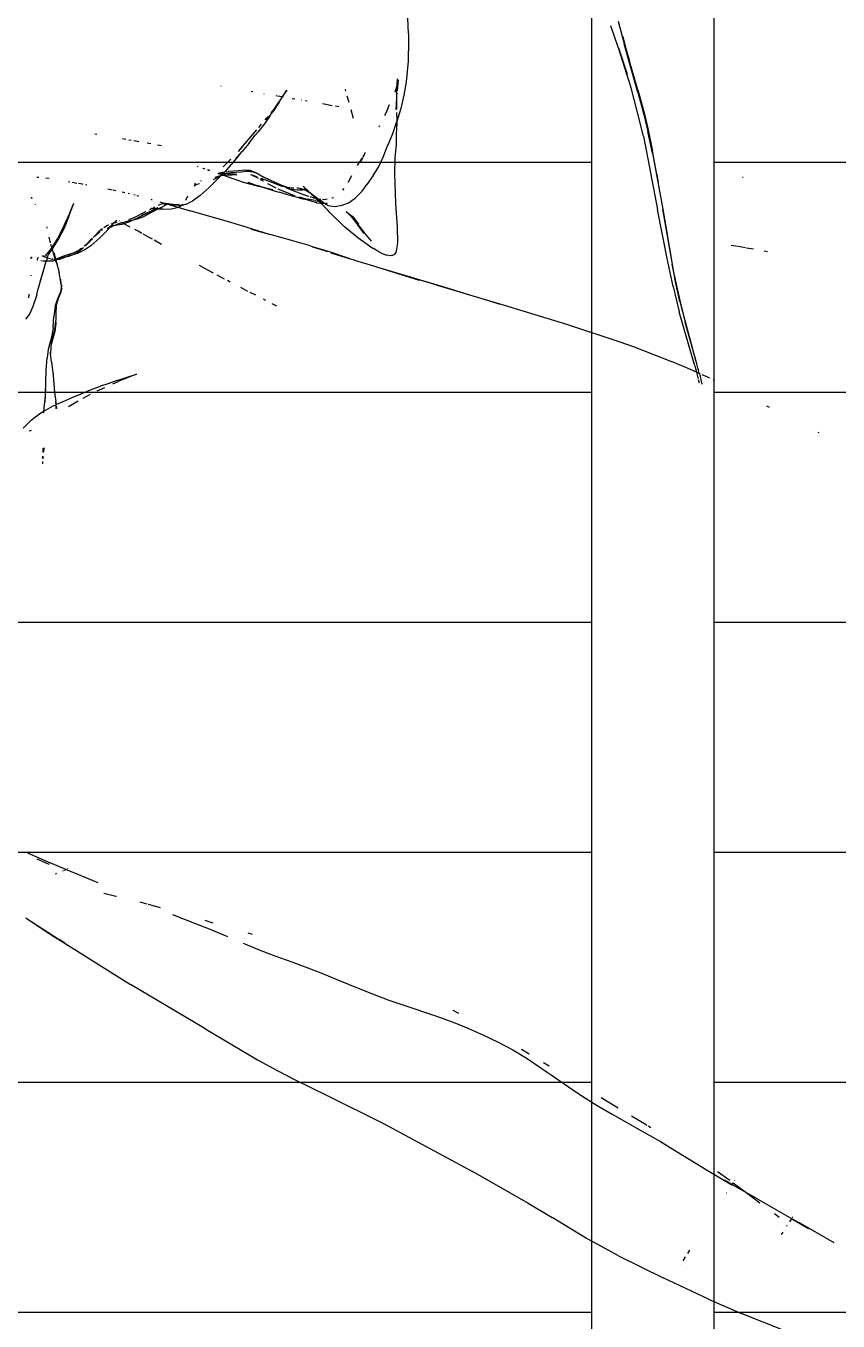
# Model space of a CAD drawing. Header units: millimetres. Extents: x -12551121 to 353735, y 112272 to 285506.
# Drawn here: x 100137 to 100468, y 177746 to 178274 of the extents above; entities that cross this region are included whole.
import ezdxf

# ---------------------------------------------------------------- set-up
doc = ezdxf.new("R2010")
doc.units = ezdxf.units.MM
doc.header["$MEASUREMENT"] = 0
doc.layers.add('+AT9-HATCH', color=8, linetype='Continuous')
doc.layers.add('+AT9_Hardscape', color=1, linetype='Continuous')

# ---------------------------------------------------------------- blocks, each defined once
blk = doc.blocks.new('cabana')
at = {"layer": '+AT9_Hardscape', "color": 1}
for p, q in [((-105.08, 602.61), (-116.36, 591.22)), ((-105.08, 602.61), (-114.72, 593.02)), ((-105.08, 602.61), (-105, 602.7)), ((-114.72, 593.02), (-118.31, 589.22)), ((-82.3, 593.28), (-85.43, 588.97)), ((-79.1, 596.49), (-84.99, 588.31)), ((-118.36, 589.17), (-124.34, 583.04)), ((-118.36, 589.17), (-118.31, 589.22)), ((-118.31, 589.22), (-116.36, 591.22)), ((-89.78, 587.09), (-89.7, 586.64)), ((-88.96, 582.58), (-84.99, 588.31)), ((-124.34, 583.04), (-126.8, 580.45)), ((-97.02, 570.93), (-88.96, 582.58)), ((-89.21, 583.97), (-89.15, 583.61)), ((-89.08, 583.27), (-88.96, 582.58)), ((-88.84, 581.92), (-88.81, 581.74)), ((-126.8, 580.45), (-140.3, 566.47)), ((-164.44, 540.22), (-140.3, 566.47)), ((-103.76, 564.93), (-103.9, 564.75)), ((-101.65, 569.42), (-103.76, 564.93)), ((-101.58, 569.53), (-101.65, 569.42)), ((89.04, 559.65), (88.98, 560.44)), ((89.04, 559.65), (89.01, 560.43)), ((89.05, 559.62), (89.04, 559.65)), ((93.23, 558.79), (90.66, 562.67)), ((-108.09, 555.8), (-109.44, 553.17)), ((74.73, 557.79), (75.67, 557.57)), ((76.7, 557.32), (77.82, 557.06)), ((76.71, 557.3), (77.8, 557.03)), ((77.86, 557.29), (77.13, 557.56)), ((79.3, 556.75), (79.33, 556.7)), ((79.33, 556.7), (79.62, 556.63)), ((80.86, 556.11), (79.46, 556.53)), ((79.62, 556.63), (80.99, 556.44)), ((81.11, 556.09), (79.62, 556.63)), ((79.62, 556.63), (80.86, 556.11)), ((81.13, 556.02), (80.86, 556.11)), ((80.86, 556.11), (81.12, 556.05)), ((93.23, 558.79), (95.07, 554.85)), ((95.07, 554.85), (95.66, 552.98)), ((-109.66, 552.75), (-111.97, 548.22)), ((95.02, 553.17), (95.38, 553.07)), ((95.38, 553.07), (95.66, 552.98)), ((95.66, 552.98), (97, 548.81)), ((95.66, 552.98), (101.84, 550.98)), ((99.11, 551.7), (101.84, 550.98)), ((101.84, 550.98), (102.02, 550.92)), ((102.02, 550.92), (102.32, 550.86)), ((102.32, 550.86), (111.74, 548.72)), ((102.32, 550.86), (104.23, 550.36)), ((134.62, 551.79), (134, 552.59)), ((135.84, 550.46), (134.62, 551.79)), ((138.34, 548.68), (135.84, 550.46)), ((142.12, 549.44), (143.65, 548.98)), ((-115.87, 543.83), (-121.16, 535.83)), ((95.62, 547.84), (96.85, 547.66)), ((96.83, 547.57), (95.64, 547.72)), ((97, 548.81), (97.26, 547.6)), ((97.26, 547.6), (98.27, 547.45)), ((97.26, 547.6), (97.27, 547.52)), ((98.27, 547.45), (97.27, 547.52)), ((97.27, 547.52), (98.15, 543.46)), ((98.27, 547.45), (98.53, 547.41)), ((102.22, 547.18), (98.53, 547.41)), ((109.08, 546.29), (102.22, 547.18)), ((109.11, 546.28), (109.08, 546.29)), ((110, 546.17), (109.11, 546.28)), ((114.78, 545.86), (109.11, 546.28)), ((111.74, 548.72), (116.66, 547.28)), ((114.78, 545.86), (118.05, 545.5)), ((119.92, 546.17), (116.66, 547.28)), ((121.18, 544.69), (118.05, 545.5)), ((118.05, 545.5), (118.73, 545.44)), ((122.2, 544.43), (118.73, 545.44)), ((125.11, 543.49), (119.92, 546.17)), ((122.89, 543.84), (121.18, 544.69)), ((127.21, 541.89), (122.2, 544.43)), ((142.66, 546.1), (138.34, 548.68)), ((142.66, 546.1), (144.99, 544.98)), ((144.99, 544.98), (146.13, 544.36)), ((146.13, 544.36), (149.68, 542.43)), ((146.13, 544.36), (148.61, 543.12)), ((150.79, 546.73), (150.97, 546.67)), ((157.53, 545.1), (157.76, 545.55)), ((158.27, 545.33), (158.06, 544.81)), ((-164.44, 540.22), (-181.14, 521.85)), ((95.47, 542.8), (96.92, 538.48)), ((98.15, 543.46), (98.73, 540.59)), ((98.73, 540.59), (99.56, 536.71)), ((126.57, 542.01), (123.04, 543.76)), ((128.29, 542.33), (125.11, 543.49)), ((129.81, 540.91), (126.57, 542.01)), ((130.78, 540.71), (127.21, 541.89)), ((128.29, 542.33), (132.59, 541.14)), ((130.78, 540.71), (129.81, 540.91)), ((130.86, 540.68), (130.78, 540.71)), ((133.52, 540.09), (130.86, 540.68)), ((136.45, 539.77), (132.59, 541.14)), ((136.93, 539.17), (133.52, 540.09)), ((134.3, 539.94), (133.52, 540.09)), ((136.93, 539.17), (134.3, 539.94)), ((136.45, 539.77), (139.49, 537.97)), ((139.72, 537.65), (136.93, 539.17)), ((137.53, 539.02), (136.93, 539.17)), ((139.49, 537.97), (137.53, 539.02)), ((149.68, 542.43), (151.37, 541.58)), ((151.37, 541.58), (152.24, 541.11)), ((152.24, 541.11), (155.28, 539.45)), ((152.24, 541.11), (155.29, 539.54)), ((154.79, 536.74), (155.14, 538.78)), ((155.14, 538.78), (155.28, 539.45)), ((155.28, 539.45), (155.29, 539.54)), ((156.63, 538.71), (155.28, 539.45)), ((155.29, 539.54), (155.5, 540.52)), ((155.29, 539.54), (155.44, 539.46)), ((155.5, 540.52), (155.71, 541.02)), ((156.63, 538.71), (155.68, 537)), ((155.86, 541.39), (155.96, 541.63)), ((156.45, 542.79), (156.55, 543.02)), ((156.73, 538.88), (156.46, 539.08)), ((156.73, 538.88), (156.63, 538.71)), ((156.63, 538.71), (157.7, 538.13)), ((156.83, 539.07), (156.73, 538.88)), ((157.7, 538.13), (156.73, 538.88)), ((157.13, 539.58), (156.83, 539.07)), ((156.85, 542.94), (157.08, 542.73)), ((157.03, 542.9), (157.08, 542.73)), ((157.34, 542.45), (157.03, 542.9)), ((157.08, 542.73), (157.14, 542.53)), ((157.08, 542.73), (157.34, 542.45)), ((157.36, 539.98), (157.17, 540.3)), ((157.34, 539.94), (157.21, 539.72)), ((157.42, 542.8), (157.34, 542.45)), ((157.43, 542.41), (157.34, 542.45)), ((157.36, 539.98), (157.34, 539.94)), ((157.34, 539.94), (157.44, 539.71)), ((157.64, 540.45), (157.36, 539.98)), ((157.52, 539.71), (157.36, 539.98)), ((157.49, 539.91), (157.68, 540.44)), ((157.56, 539.71), (157.49, 539.91)), ((157.61, 539.37), (157.83, 538.9)), ((157.83, 538.9), (157.68, 539.33)), ((157.76, 540.65), (157.77, 540.7)), ((157.83, 540.78), (157.77, 540.7)), ((158.19, 538.63), (157.79, 539.29)), ((160.01, 536.47), (158.19, 538.63)), ((178.89, 539.16), (178.73, 539.11)), ((181.94, 540.02), (181.57, 539.91)), ((181.94, 540.02), (182.08, 540.05)), ((-121.16, 535.83), (-125.09, 529.85)), ((97.61, 536.4), (97.65, 536.27)), ((97.65, 536.27), (98.54, 532.94)), ((99.56, 536.71), (100.3, 532.62)), ((139.49, 537.97), (139.67, 537.85)), ((139.67, 537.85), (141.43, 536.61)), ((140.49, 537.4), (139.67, 537.85)), ((142.14, 535.98), (139.72, 537.65)), ((141.9, 536.41), (140.49, 537.4)), ((141.9, 536.41), (141.43, 536.61)), ((143.4, 535.76), (141.9, 536.41)), ((142.62, 535.9), (141.9, 536.41)), ((142.14, 535.98), (142.22, 535.97)), ((142.22, 535.97), (143.12, 535.55)), ((142.22, 535.97), (142.62, 535.9)), ((142.72, 535.83), (142.62, 535.9)), ((143.4, 535.76), (142.62, 535.9)), ((143.12, 535.55), (142.72, 535.83)), ((142.72, 535.83), (144.33, 535.36)), ((144.33, 535.36), (143.4, 535.76)), ((144.7, 535.52), (143.4, 535.76)), ((144.7, 535.52), (144.76, 535.52)), ((144.76, 535.52), (149.71, 535.29)), ((144.76, 535.52), (146.89, 535.14)), ((153.34, 535.46), (149.71, 535.29)), ((153.46, 535.47), (153.34, 535.46)), ((153.46, 535.47), (154.97, 535.63)), ((154.98, 535.55), (153.46, 535.47)), ((154.97, 535.63), (154.79, 536.74)), ((154.85, 534.07), (155.06, 535.02)), ((155.43, 530.73), (154.85, 534.07)), ((154.97, 535.63), (155.2, 535.65)), ((154.98, 535.55), (154.97, 535.63)), ((155.18, 535.56), (154.98, 535.55)), ((155.06, 535.02), (154.98, 535.55)), ((155.06, 535.02), (155.18, 535.56)), ((155.36, 533.12), (155.06, 535.02)), ((155.18, 535.56), (155.2, 535.65)), ((155.52, 535.57), (155.18, 535.56)), ((155.2, 535.65), (155.25, 535.89)), ((155.2, 535.65), (155.53, 535.69)), ((155.25, 535.89), (155.56, 536.83)), ((155.52, 535.57), (155.45, 534.95)), ((155.45, 534.95), (156.1, 531.64)), ((158.1, 535.7), (155.52, 535.57)), ((155.53, 535.69), (155.52, 535.57)), ((155.68, 537), (155.53, 535.69)), ((155.53, 535.69), (158.93, 536.03)), ((155.56, 536.83), (155.68, 537)), ((157.88, 538.01), (157.7, 538.13)), ((157.91, 537.98), (157.88, 538.01)), ((159.81, 536.09), (157.91, 537.98)), ((159.17, 537.07), (157.91, 537.98)), ((158.93, 536.03), (159.81, 536.09)), ((159.81, 536.09), (160.38, 536.12)), ((163.26, 532.64), (159.81, 536.09)), ((160.38, 536.12), (160.01, 536.47)), ((160.38, 536.12), (161.56, 536.19)), ((163.68, 532.96), (160.38, 536.12)), ((162.29, 536.23), (164.62, 536.25)), ((168.69, 536.48), (168.47, 536.45)), ((168.77, 536.42), (168.56, 536.41)), ((168.67, 536.37), (168.72, 536.35)), ((168.79, 536.4), (168.72, 536.35)), ((168.82, 536.39), (168.72, 536.35)), ((168.9, 536.32), (168.84, 536.3)), ((189.7, 536.2), (189.47, 535.34)), ((-125.09, 529.85), (-129.28, 523.76)), ((-120.88, 531.47), (-122.51, 528.44)), ((99.31, 530.08), (99.59, 529.03)), ((99.59, 529.03), (100.09, 526.75)), ((100.3, 532.62), (100.9, 528.37)), ((101.21, 525.22), (100.9, 528.37)), ((155.43, 530.73), (155.36, 533.12)), ((155.61, 529.73), (155.43, 530.73)), ((155.44, 530.39), (155.43, 530.73)), ((155.44, 530.39), (155.64, 528.93)), ((155.64, 528.93), (155.61, 529.73)), ((155.75, 526.31), (155.64, 528.93)), ((155.64, 528.93), (155.71, 528.4)), ((155.71, 528.4), (156.27, 526.45)), ((156.1, 531.64), (156.38, 528.09)), ((156.38, 528.01), (156.4, 527.84)), ((167.02, 529.59), (163.26, 532.64)), ((167.44, 529.92), (163.68, 532.96)), ((171, 526.85), (167.02, 529.59)), ((168.76, 528.85), (167.59, 529.79)), ((172.62, 526), (168.76, 528.85)), ((188.67, 532.67), (188.19, 531.39)), ((100.84, 523.24), (101.35, 520.92)), ((101.84, 521.22), (101.21, 525.22)), ((101.33, 524.01), (101.21, 525.22)), ((156.59, 523.12), (155.75, 526.31)), ((156.27, 526.45), (157.69, 523.43)), ((156.4, 527.84), (157.13, 525.28)), ((157.72, 520.46), (156.59, 523.12)), ((157.13, 525.28), (157.2, 525.14)), ((157.43, 524.33), (157.2, 525.14)), ((158.22, 523.05), (158.63, 522.21)), ((171, 526.85), (176.15, 523.59)), ((172.62, 526), (176.15, 523.59)), ((185.27, 523.94), (185.06, 523.43)), ((-181.14, 521.85), (-186.87, 515.2)), ((-133.29, 518.05), (-137.26, 512.25)), ((102.69, 513), (101.35, 520.92)), ((101.84, 521.22), (102.31, 516.92)), ((160.13, 516.17), (157.72, 520.46)), ((160.49, 518.96), (158.19, 522.52)), ((158.63, 522.21), (160.52, 519.37)), ((160.89, 518.81), (163.42, 515)), ((162.41, 515.99), (161.22, 517.83)), ((182.58, 517.4), (182.39, 516.94)), ((183.06, 518.57), (183.01, 518.43)), ((183.06, 518.57), (183.66, 520.02)), ((184.7, 522.53), (183.93, 520.68)), ((-186.87, 515.2), (-192.26, 508.58)), ((-137.26, 512.25), (-140.92, 506.5)), ((-130.53, 513.57), (-129.65, 515.2)), ((102.31, 516.92), (102.69, 513)), ((162.73, 512.27), (160.13, 516.17)), ((162.59, 515.46), (162.41, 515.99)), ((162.73, 512.27), (163.46, 511.25)), ((162.88, 514.64), (162.81, 514.84)), ((163.07, 512.36), (163.46, 511.25)), ((163.71, 511.16), (163.07, 512.36)), ((163.42, 515), (163.66, 514.36)), ((163.91, 513.67), (164.52, 512)), ((-192.26, 508.58), (-201.03, 497.34)), ((163.46, 511.25), (163.65, 510.74)), ((163.46, 511.25), (163.75, 510.85)), ((163.6, 511.97), (163.71, 511.16)), ((163.65, 510.74), (163.79, 509.95)), ((163.66, 506.2), (163.78, 509.86)), ((163.84, 510.9), (163.71, 511.16)), ((163.71, 511.16), (163.75, 510.85)), ((163.75, 510.85), (163.81, 510.4)), ((163.75, 510.85), (163.83, 510.73)), ((163.78, 509.86), (163.79, 509.95)), ((163.78, 509.86), (164.16, 507.89)), ((163.79, 509.95), (163.81, 510.4)), ((163.81, 510.4), (163.87, 510.68)), ((163.81, 510.4), (163.87, 510.01)), ((163.83, 510.73), (163.87, 510.85)), ((163.83, 510.73), (163.87, 510.68)), ((163.84, 510.9), (163.87, 511.39)), ((163.87, 510.85), (163.84, 510.9)), ((164.04, 510.54), (163.87, 510.85)), ((163.87, 510.68), (164.92, 509.26)), ((164.92, 509.26), (164.04, 510.54)), ((164.41, 503.42), (164.16, 507.89)), ((164.52, 512), (164.61, 511.45)), ((164.79, 510.33), (164.88, 509.76)), ((164.88, 509.76), (164.92, 509.26)), ((164.93, 509.21), (164.92, 509.26)), ((165.84, 507.94), (164.93, 509.21)), ((164.93, 509.21), (165, 508.49)), ((165, 508.49), (165.02, 507.84)), ((165.15, 506.94), (165.27, 507.08)), ((179.04, 508.84), (178.32, 507.19)), ((202.09, 509.4), (201.78, 508.62)), ((-140.92, 506.5), (-144.73, 500.3)), ((161.88, 503.09), (163.78, 505.33)), ((163.78, 505.33), (163.66, 506.2)), ((163.78, 505.33), (164.1, 505.71)), ((164.11, 503.01), (163.78, 505.33)), ((164.39, 501.51), (164.11, 503.01)), ((164.37, 506.79), (164.41, 503.42)), ((164.39, 501.51), (164.42, 503.25)), ((164.42, 503.25), (164.41, 503.42)), ((164.44, 506.1), (164.49, 506.16)), ((165.08, 503.05), (165.29, 500.99)), ((165.25, 502.15), (165.29, 500.99)), ((176.67, 503.42), (176.19, 502.33)), ((178.13, 506.77), (177.68, 505.74)), ((-201.03, 497.34), (-216.88, 477.26)), ((-144.73, 500.3), (-148.44, 494.39)), ((155.17, 495.3), (156.32, 496.62)), ((156.44, 496.77), (157.96, 498.51)), ((158.43, 499.05), (159.56, 500.35)), ((159.56, 500.35), (160.54, 501.51)), ((164.43, 501.36), (164.39, 501.51)), ((165.87, 495.85), (164.43, 501.36)), ((164.45, 499.65), (164.43, 501.36)), ((164.9, 496.9), (164.45, 499.65)), ((166.07, 493.18), (164.9, 496.9)), ((165.29, 500.99), (166.79, 495.59)), ((166.32, 494.13), (165.52, 497.63)), ((165.52, 497.63), (165.87, 495.85)), ((173.96, 497.8), (173.62, 497.11)), ((174.56, 499.01), (174.31, 498.5)), ((175.63, 501.15), (175.35, 500.59)), ((196.86, 496.32), (196.51, 495.43)), ((197.85, 498.8), (197.33, 497.49)), ((-148.44, 494.39), (-152.37, 488.44)), ((152.39, 492.1), (154.6, 494.65)), ((165.87, 495.85), (166.21, 494.12)), ((166.32, 494.13), (165.87, 495.85)), ((166.71, 490.57), (166.07, 493.18)), ((167, 491.53), (166.21, 494.12)), ((166.71, 490.57), (167, 491.53)), ((166.79, 495.59), (166.8, 495.54)), ((167, 491.53), (167.19, 492.07)), ((167.14, 491.07), (167, 491.53)), ((167.11, 490.56), (167.14, 491.07)), ((167.14, 491.07), (167.19, 492.07)), ((167.22, 491.47), (167.14, 491.07)), ((167.27, 490.65), (167.14, 491.07)), ((167.19, 492.07), (167.24, 492.3)), ((167.19, 492.07), (167.23, 491.53)), ((167.21, 494), (167.46, 493.04)), ((167.23, 491.53), (167.22, 491.47)), ((167.22, 491.47), (167.27, 490.65)), ((167.33, 491.98), (167.23, 491.53)), ((167.26, 492.36), (167.46, 493.04)), ((167.52, 492.84), (167.37, 492.19)), ((167.46, 493.04), (167.54, 493.29)), ((167.46, 493.04), (167.52, 492.84)), ((167.59, 493.18), (167.52, 492.84)), ((167.52, 492.84), (167.89, 491.44)), ((171.15, 492.25), (171.03, 492.02)), ((171.3, 492.54), (171.15, 492.25)), ((196.11, 494.44), (195.32, 492.47)), ((-152.37, 488.44), (-156.34, 482.57)), ((166.25, 488.64), (165.67, 485.15)), ((166.25, 488.64), (166.61, 490.27)), ((166.61, 490.27), (166.71, 490.57)), ((166.9, 489.77), (166.71, 490.57)), ((167.06, 489.37), (166.9, 489.77)), ((167.06, 489.37), (167.05, 489.26)), ((167.72, 486.89), (167.05, 489.26)), ((167.11, 490.56), (167.14, 490.44)), ((168.4, 486.9), (167.19, 483.32)), ((167.49, 485.47), (167.61, 485.81)), ((167.61, 485.81), (167.72, 486.89)), ((167.72, 486.89), (167.79, 487.53)), ((167.85, 486.45), (167.72, 486.89)), ((167.78, 487.63), (167.78, 487.71)), ((167.79, 487.58), (167.78, 487.63)), ((167.79, 487.53), (167.79, 487.58)), ((167.85, 486.45), (167.79, 487.53)), ((168.23, 490.1), (168.58, 488.68)), ((168.43, 487.23), (168.3, 486.97)), ((168.43, 487.23), (168.4, 486.9)), ((169.46, 489.13), (168.43, 487.23)), ((168.58, 488.68), (168.43, 487.23)), ((194.08, 489.36), (193.49, 487.88)), ((-156.34, 482.57), (-160.47, 476.57)), ((165.87, 482.47), (163.36, 477.84)), ((165.67, 485.15), (165.81, 482.81)), ((165.81, 482.81), (165.87, 482.47)), ((167.49, 485.47), (165.87, 482.47)), ((165.87, 482.47), (165.99, 481.69)), ((165.99, 481.69), (166.29, 481.03)), ((166.2, 480.55), (166.29, 481.03)), ((166.31, 478.79), (166.2, 480.55)), ((166.29, 481.03), (166.44, 481.92)), ((166.29, 481.03), (166.57, 480.41)), ((166.44, 481.92), (167.49, 485.47)), ((167.19, 483.32), (166.96, 481.71)), ((192.47, 485.34), (191.86, 483.81)), ((-216.88, 477.26), (-243.45, 445.75)), ((-160.47, 476.57), (-164.33, 470.72)), ((136.86, 474.26), (139.05, 476.78)), ((139.08, 476.82), (140.74, 478.72)), ((155.23, 462.63), (163.36, 477.84)), ((166.31, 478.79), (166.44, 478.22)), ((166.96, 476.09), (166.44, 478.22)), ((166.57, 480.41), (166.72, 480.22)), ((168.58, 472.55), (166.96, 476.09)), ((167.97, 478.64), (168.47, 478.25)), ((168.11, 478.73), (168.47, 478.25)), ((168.47, 478.25), (169.58, 477.46)), ((-164.33, 470.72), (-168.15, 464.78)), ((133.21, 469.83), (135.41, 472.51)), ((136.53, 473.86), (136.86, 474.26)), ((171.09, 468.28), (168.58, 472.55)), ((173.04, 474.09), (173.31, 473.23)), ((173.22, 474.04), (173.31, 473.23)), ((173.31, 473.23), (173.41, 472.38)), ((173.41, 472.38), (173.47, 471.9)), ((173.81, 473.85), (173.96, 473.36)), ((174.42, 471.15), (174.45, 470.86)), ((180.55, 471.34), (180.37, 471.02)), ((-168.15, 464.78), (-171.67, 458.83)), ((131.56, 467.83), (132.41, 468.87)), ((171.09, 468.28), (172.09, 466.73)), ((174.81, 462.58), (172.09, 466.73)), ((173.96, 465.93), (174.81, 462.78)), ((174.69, 465.06), (174.83, 463.22)), ((178.33, 467.53), (177.88, 466.76)), ((178.36, 467.51), (177.91, 466.72)), ((179.31, 469.16), (178.97, 468.62)), ((179.31, 469.16), (178.98, 468.6)), ((124.15, 458.77), (125.75, 460.76)), ((126.39, 461.55), (128.46, 464.06)), ((151.23, 455.27), (155.23, 462.63)), ((174.77, 461.53), (170.39, 454.31)), ((173.96, 456.25), (174.72, 459.47)), ((174.77, 461.38), (174.29, 458.3)), ((174.29, 458.3), (174.72, 459.47)), ((174.72, 459.47), (174.77, 459.67)), ((174.81, 462.58), (174.77, 461.53)), ((174.96, 461.84), (174.77, 461.53)), ((174.77, 461.53), (174.77, 461.38)), ((174.77, 459.67), (175.08, 460.61)), ((174.77, 459.67), (175.09, 460.46)), ((174.83, 463.22), (174.81, 462.78)), ((174.81, 462.78), (174.81, 462.58)), ((174.86, 462.5), (174.81, 462.58)), ((174.97, 462.33), (174.86, 462.5)), ((174.99, 461.9), (174.86, 462.5)), ((174.9, 463.33), (174.97, 462.33)), ((174.99, 461.9), (174.96, 461.84)), ((175.03, 461.42), (174.96, 461.84)), ((175.01, 462.27), (174.97, 462.33)), ((175.04, 461.97), (174.99, 461.9)), ((175.12, 462.1), (175.01, 462.27)), ((175.01, 462.27), (175.04, 461.97)), ((175.15, 460.88), (175.03, 461.42)), ((175.07, 460.66), (175.03, 461.42)), ((175.12, 462.1), (175.04, 461.97)), ((175.04, 461.97), (175.15, 460.88)), ((175.07, 460.66), (175.13, 460.76)), ((175.08, 460.61), (175.07, 460.66)), ((175.09, 460.46), (175.08, 460.61)), ((175.09, 460.46), (175.15, 460.63)), ((175.16, 459.3), (175.09, 460.46)), ((175.91, 463.41), (175.12, 462.1)), ((175.41, 461.66), (175.12, 462.1)), ((175.12, 460.8), (175.15, 460.83)), ((175.13, 460.76), (175.12, 460.8)), ((175.17, 460.69), (175.13, 460.76)), ((175.15, 460.88), (175.41, 461.66)), ((175.15, 460.83), (175.15, 460.88)), ((175.15, 460.63), (175.17, 460.69)), ((175.22, 460.16), (175.15, 460.63)), ((175.16, 459.3), (175.22, 460.16)), ((175.18, 459.08), (175.16, 459.3)), ((175.17, 460.69), (175.48, 461.55)), ((175.41, 461.66), (175.93, 463.22)), ((175.48, 461.55), (175.41, 461.66)), ((175.48, 461.55), (175.94, 462.8)), ((175.81, 461.05), (175.48, 461.55)), ((176.02, 460.77), (175.81, 461.05)), ((175.88, 463.63), (175.91, 463.41)), ((175.98, 463.51), (175.91, 463.41)), ((175.91, 463.41), (175.93, 463.22)), ((175.93, 463.22), (175.99, 462.9)), ((175.99, 462.9), (175.94, 462.8)), ((175.97, 459.35), (175.96, 459.12)), ((176.02, 460.77), (175.98, 459.65)), ((176.17, 463.28), (175.99, 462.9)), ((175.99, 462.9), (176.07, 462.27)), ((176.02, 460.84), (176.02, 460.77)), ((179.12, 456.62), (176.02, 460.77)), ((176.07, 462.27), (176.04, 461.25)), ((180.22, 457.74), (178.18, 461.04)), ((-171.67, 458.83), (-178.3, 447.43)), ((121.21, 455.13), (121.9, 455.99)), ((147.3, 448.13), (151.23, 455.27)), ((147.3, 448.13), (150.75, 454.98)), ((170.39, 454.31), (167.91, 449.56)), ((174.27, 458.23), (173.96, 456.25)), ((174.12, 457.8), (174.27, 458.23)), ((174.29, 458.3), (174.27, 458.23)), ((174.38, 451.7), (174.51, 454.12)), ((174.51, 454.12), (175.12, 458.64)), ((175.12, 458.64), (175.01, 457.03)), ((175.18, 459.08), (175.12, 458.64)), ((175.38, 455.37), (175.13, 452.71)), ((175.96, 459.12), (175.38, 455.37)), ((181.08, 454.22), (179.12, 456.62)), ((180.46, 457.38), (180.22, 457.74)), ((180.28, 455.31), (181.08, 454.22)), ((181.71, 453.45), (181.08, 454.22)), ((181.08, 454.22), (182.6, 452.15)), ((210.46, 455.06), (210.51, 455.2)), ((118.12, 451.3), (119.44, 452.93)), ((167.91, 449.56), (166.7, 446.94)), ((167.36, 448.09), (168.38, 450.21)), ((168.12, 449.36), (167.36, 448.09)), ((170, 452.43), (168.12, 449.36)), ((168.4, 450.24), (168.38, 450.21)), ((168.6, 450.65), (168.62, 450.69)), ((168.91, 451.28), (168.62, 450.69)), ((168.93, 451.33), (168.91, 451.28)), ((170, 452.43), (170.03, 452.48)), ((170.49, 447.88), (171.78, 449.43)), ((172.17, 449.87), (171.17, 448.42)), ((171.17, 448.42), (172.08, 449.65)), ((171.22, 448.27), (172.08, 449.65)), ((172.17, 449.87), (171.78, 449.43)), ((172.08, 449.65), (172.17, 449.87)), ((172.51, 450.24), (172.17, 449.87)), ((172.43, 447.74), (173.73, 449.64)), ((172.77, 450.73), (172.51, 450.24)), ((174.31, 450.35), (173.13, 448.56)), ((174.38, 451.7), (173.73, 449.64)), ((174.31, 450.35), (174.3, 450.19)), ((174.45, 451.93), (174.31, 450.35)), ((174.31, 450.35), (174.38, 451.7)), ((174.57, 450.74), (174.31, 450.35)), ((174.45, 451.93), (174.38, 451.7)), ((175.13, 452.71), (174.57, 450.74)), ((185.25, 448.76), (182.6, 452.15)), ((183.01, 453.61), (184.65, 451.39)), ((183.37, 453.24), (183.3, 453.32)), ((183.37, 453.24), (186.89, 448.63)), ((184.65, 451.39), (183.37, 453.24)), ((185.25, 448.76), (188.03, 445.53)), ((-260.39, 426.67), (-243.45, 445.75)), ((-178.3, 447.43), (-182.35, 440.99)), ((143.3, 440.33), (147, 447.53)), ((147, 447.53), (147.3, 448.13)), ((166.69, 446.92), (164.29, 442.7)), ((165.85, 445.1), (164.89, 443.03)), ((167.76, 444.73), (165.3, 441.76)), ((165.43, 438.85), (170.87, 445.91)), ((166.69, 446.92), (165.85, 445.1)), ((165.95, 445.21), (165.85, 445.1)), ((167.31, 448.01), (166.01, 445.34)), ((170.87, 445.91), (166.1, 439.47)), ((166.7, 446.94), (166.69, 446.92)), ((167.31, 448.01), (166.7, 446.94)), ((167.31, 448.01), (167.36, 448.09)), ((167.97, 443.14), (170.26, 446.76)), ((169.29, 446.44), (169.09, 446.24)), ((169.37, 446.52), (169.29, 446.44)), ((169.37, 446.52), (169.98, 447.26)), ((170.01, 447.19), (169.37, 446.52)), ((169.47, 445.96), (170.16, 446.93)), ((171.17, 448.42), (170.84, 448.07)), ((172.34, 447.6), (170.87, 445.91)), ((171.04, 448.18), (170.98, 448.15)), ((171.04, 448.18), (171.17, 448.42)), ((172.34, 447.6), (172.43, 447.74)), ((172.43, 447.74), (173.13, 448.56)), ((186.89, 448.63), (190.07, 444.53)), ((189.11, 444.22), (188.03, 445.53)), ((191.88, 440.96), (189.11, 444.22)), ((190.88, 443.48), (191.9, 442.16)), ((-182.35, 440.99), (-185.96, 435.66)), ((-179.37, 438.03), (-177.72, 439.94)), ((139.51, 433.3), (143.3, 440.33)), ((161.31, 437.19), (163.28, 440.8)), ((161.62, 436.46), (164.69, 440.95)), ((164.29, 442.7), (163.28, 440.8)), ((163.78, 436.2), (165.43, 438.85)), ((166.1, 439.47), (164.71, 437.2)), ((165.16, 438.85), (167.97, 443.14)), ((194.74, 437.97), (191.88, 440.96)), ((193.15, 439.83), (194.74, 437.97)), ((193.38, 440.26), (193.77, 439.75)), ((194.51, 438.85), (193.77, 439.75)), ((203.83, 438.48), (203.89, 438.63)), ((205.59, 442.89), (205.82, 443.46)), ((-185.96, 435.66), (-189.88, 430.18)), ((139.12, 432.65), (139.51, 433.3)), ((159.79, 433.33), (158.21, 430.25)), ((159.27, 433.04), (158.39, 431.25)), ((159.27, 433.04), (160.12, 434.83)), ((160.12, 434.83), (161.31, 437.19)), ((160.38, 431.53), (164.29, 437.52)), ((160.65, 435.01), (160.53, 434.77)), ((160.65, 435.01), (161.62, 436.46)), ((162.76, 433.33), (162.28, 431.14)), ((163.78, 436.2), (162.76, 433.33)), ((163.53, 433.34), (163.42, 432.89)), ((163.93, 435.03), (163.83, 434.62)), ((164.71, 437.2), (163.93, 435.03)), ((194.89, 437.81), (194.74, 437.97)), ((194.89, 437.81), (195.94, 436.57)), ((196.99, 435.82), (195.63, 437.49)), ((199.2, 433.28), (195.94, 436.57)), ((197.08, 435.73), (196.99, 435.82)), ((197.21, 435.57), (197.08, 435.73)), ((199.2, 433.28), (197.21, 435.57)), ((201.07, 431.58), (197.21, 435.57)), ((199.2, 433.28), (201.03, 431.48)), ((201.07, 431.58), (201.79, 433.38)), ((201.89, 433.64), (202.02, 433.96)), ((-189.88, 430.18), (-194.01, 424.73)), ((135.33, 425.69), (138.81, 432.09)), ((138.81, 432.09), (135.55, 426.41)), ((138.81, 432.09), (139.12, 432.65)), ((155.95, 426.6), (157.02, 428.77)), ((157.02, 428.77), (158.39, 431.25)), ((157.03, 427.16), (158.21, 430.25)), ((160.14, 428.09), (157.43, 425.81)), ((157.48, 425.95), (159.34, 427.63)), ((158.15, 427.58), (158.83, 428.79)), ((159.11, 429.29), (160.38, 431.53)), ((159.13, 427.53), (159.34, 427.63)), ((159.34, 427.63), (159.4, 427.7)), ((159.4, 427.7), (160.41, 428.39)), ((160.41, 428.39), (160.14, 428.09)), ((160.5, 428.48), (160.41, 428.39)), ((161.55, 429.65), (160.5, 428.48)), ((160.5, 428.48), (160.93, 428.75)), ((160.93, 428.75), (161, 428.83)), ((161.31, 429.03), (163.71, 430.73)), ((161.32, 429.05), (163.71, 430.73)), ((161.33, 429.19), (162.42, 430.61)), ((161.33, 429.19), (161.55, 429.65)), ((161.55, 429.65), (162.28, 431.14)), ((162.42, 430.61), (161.55, 429.65)), ((162.28, 431.14), (162.82, 432.24)), ((163.42, 432.89), (162.42, 430.61)), ((199.11, 426.68), (199.53, 427.72)), ((200.86, 431.05), (201.03, 431.48)), ((201.03, 431.48), (201.07, 431.58)), ((201.03, 431.48), (203.38, 429.18)), ((203.38, 429.18), (201.07, 431.58)), ((-260.83, 426.16), (-268.56, 417.88)), ((-260.83, 426.16), (-260.39, 426.67)), ((-194.01, 424.73), (-198.4, 419.46)), ((131.08, 418.45), (135.33, 425.69)), ((134.76, 425.22), (131.08, 418.45)), ((151.05, 422.29), (152.1, 422.9)), ((152.1, 422.9), (153.59, 423.88)), ((153.59, 423.88), (155.36, 424.99)), ((153.59, 423.88), (155.35, 424.97)), ((154.19, 422.71), (153.72, 421.77)), ((154.19, 422.71), (154.86, 423.44)), ((154.35, 422.67), (154.86, 423.44)), ((154.84, 423.28), (154.35, 422.67)), ((155.33, 423.9), (154.8, 422.89)), ((154.8, 422.89), (154.84, 423.28)), ((154.8, 422.89), (155.03, 422.48)), ((155.33, 423.9), (154.84, 423.28)), ((154.84, 423.28), (154.86, 423.44)), ((154.86, 423.44), (156.03, 425.28)), ((154.86, 423.44), (155.45, 424.09)), ((154.86, 423.44), (154.88, 423.71)), ((154.88, 423.71), (155.26, 424.72)), ((154.92, 424.48), (155.26, 424.72)), ((155.26, 424.72), (156.03, 425.28)), ((155.26, 424.72), (155.3, 424.84)), ((155.35, 424.97), (155.3, 424.84)), ((155.36, 423.92), (155.33, 423.9)), ((155.35, 424.97), (156.17, 425.48)), ((155.36, 424.99), (155.35, 424.97)), ((155.39, 425.06), (155.36, 424.99)), ((155.81, 424.4), (155.36, 423.92)), ((155.45, 424.09), (155.36, 423.92)), ((155.95, 426.6), (155.39, 425.06)), ((155.39, 425.06), (156.25, 425.63)), ((155.53, 424.17), (155.45, 424.09)), ((155.53, 424.17), (155.81, 424.4)), ((155.81, 424.4), (155.98, 424.59)), ((157.66, 426.37), (155.98, 424.59)), ((155.98, 424.59), (157.48, 425.95)), ((157.39, 425.77), (155.98, 424.59)), ((156.03, 425.28), (157.31, 426.21)), ((156.03, 425.28), (156.17, 425.48)), ((156.17, 425.48), (156.2, 425.54)), ((156.2, 425.54), (157.31, 426.21)), ((156.25, 425.63), (156.2, 425.54)), ((157.03, 427.16), (156.25, 425.63)), ((156.25, 425.63), (158.08, 426.83)), ((156.51, 422.29), (156.58, 422.89)), ((156.87, 424.04), (156.58, 422.89)), ((157.12, 425.05), (157.04, 424.75)), ((157.39, 425.77), (157.12, 425.05)), ((157.31, 426.21), (157.4, 426.27)), ((157.43, 425.81), (157.39, 425.77)), ((157.4, 426.27), (157.46, 426.3)), ((157.48, 425.95), (157.43, 425.81)), ((157.46, 426.3), (157.55, 426.36)), ((157.66, 426.37), (157.48, 425.95)), ((157.55, 426.36), (157.67, 426.4)), ((157.67, 426.4), (157.66, 426.37)), ((157.7, 426.47), (157.67, 426.4)), ((157.75, 426.48), (157.7, 426.47)), ((157.78, 426.51), (157.75, 426.48)), ((157.82, 426.56), (157.78, 426.51)), ((157.87, 426.62), (157.82, 426.56)), ((157.91, 426.64), (157.87, 426.62)), ((158.15, 427.58), (157.91, 426.64)), ((157.91, 426.64), (159.04, 427.46)), ((157.91, 426.64), (158.63, 427.04)), ((158.08, 426.83), (157.91, 426.64)), ((158.08, 426.83), (159.04, 427.46)), ((158.35, 427.12), (158.08, 426.83)), ((159.04, 427.46), (159.13, 427.53)), ((197.24, 422), (197.52, 422.69)), ((198.1, 424.16), (198.15, 424.29)), ((-276.37, 409.48), (-268.56, 417.88)), ((-198.4, 419.46), (-203.04, 414.49)), ((131.06, 418.37), (130.03, 416.51)), ((131.06, 418.37), (131.08, 418.45)), ((138.54, 413.21), (144.06, 417.58)), ((144.06, 417.58), (151.05, 422.29)), ((152.99, 419.7), (152.81, 416.72)), ((153.72, 421.77), (152.99, 419.7)), ((156.49, 419.59), (156.5, 420.21)), ((156.5, 420.21), (156.53, 420.27)), ((-203.04, 414.49), (-207.9, 409.75)), ((-201.43, 413.29), (-198.9, 415.99)), ((129.95, 416.36), (126.03, 409.27)), ((130.03, 416.51), (129.95, 416.36)), ((134.26, 409.34), (138.54, 413.21)), ((139.66, 410.31), (143.87, 412.25)), ((144.17, 412.15), (139.8, 410.15)), ((147.55, 414.07), (143.87, 412.25)), ((143.87, 411.66), (147.55, 413.44)), ((147.81, 413.96), (144.17, 412.15)), ((149.97, 415.73), (147.55, 414.07)), ((149.97, 415.73), (147.81, 413.96)), ((152.81, 416.72), (153.31, 414.06)), ((153.31, 414.06), (154.52, 410.99)), ((159.34, 414.74), (158.77, 415.37)), ((161.43, 412.52), (161.52, 412.43)), ((163.75, 410.54), (161.52, 412.43)), ((193.38, 412.34), (194.88, 416.1)), ((-279.4, 406.27), (-276.37, 409.48)), ((-207.9, 409.75), (-212.81, 405.22)), ((-207.91, 406.37), (-206.06, 408.34)), ((125.42, 408.19), (116.49, 392.38)), ((125.42, 408.19), (118.59, 395.6)), ((126.03, 409.27), (125.42, 408.19)), ((131.6, 406.37), (132.91, 407.86)), ((134.26, 409.34), (132.91, 407.86)), ((139.8, 410.15), (136.05, 408.15)), ((154.52, 410.99), (156.78, 407.62)), ((156.78, 407.62), (158.99, 405.13)), ((167.42, 407.32), (168.82, 406.03)), ((192.36, 409.8), (192.88, 411.08)), ((-286.44, 398.02), (-279.4, 406.27)), ((-212.81, 405.22), (-217.83, 400.37)), ((128.59, 401.26), (128.65, 401.76)), ((128.6, 401.07), (128.59, 401.26)), ((128.65, 401.76), (129.16, 403.14)), ((130.27, 404.81), (129.16, 403.14)), ((131.6, 406.37), (130.27, 404.81)), ((162.1, 401.89), (158.99, 405.13)), ((162.1, 401.89), (165.02, 399.12)), ((169.98, 404.65), (168.75, 405.62)), ((169.92, 404.92), (168.82, 406.03)), ((170.3, 404.39), (171.07, 403.78)), ((171.07, 403.78), (170.37, 404.48)), ((171.07, 403.78), (171.11, 403.74)), ((171.37, 403.54), (171.11, 403.74)), ((171.37, 403.54), (172.06, 402.96)), ((186.47, 404.91), (190.16, 405.16)), ((193.26, 405.38), (195.91, 405.56)), ((198.1, 405.71), (198.84, 405.76)), ((-289.33, 394.62), (-286.44, 398.02)), ((-217.83, 400.37), (-222.77, 395.49)), ((128.6, 401.07), (128.98, 399.89)), ((128.98, 399.89), (129.44, 399.21)), ((129.44, 399.21), (130.76, 398.62)), ((130.76, 398.62), (130.88, 398.59)), ((130.88, 398.59), (133.16, 397.67)), ((133.16, 397.67), (139.43, 396.58)), ((139.43, 396.58), (149.06, 395.18)), ((165.02, 399.12), (168.59, 396.37)), ((168.59, 396.37), (172.71, 393.69)), ((-289.33, 394.62), (-301.91, 378.66)), ((-222.77, 395.49), (-227.6, 390.48)), ((118.42, 395.3), (111.82, 383.1)), ((118.42, 395.3), (113.84, 387.07)), ((118.5, 395.44), (118.42, 395.3)), ((118.59, 395.6), (118.5, 395.44)), ((149.06, 395.18), (161.1, 393.06)), ((161.1, 393.06), (167.21, 391.6)), ((167.21, 391.6), (172.7, 390)), ((172.71, 393.69), (173.15, 393.33)), ((173.15, 393.33), (177.21, 390.5)), ((181.43, 395.14), (180.89, 395.54)), ((185.5, 392.04), (185.1, 392.34)), ((187.56, 390.47), (185.5, 392.04)), ((-227.6, 390.48), (-232.33, 385.23)), ((-230.42, 382.3), (-224.9, 388.2)), ((113.69, 386.74), (106.5, 373.5)), ((172.7, 390), (175.28, 389.39)), ((175.28, 389.39), (180.11, 388.29)), ((177.21, 390.5), (181.71, 387.93)), ((181.71, 387.93), (180.11, 388.29)), ((186.52, 385.2), (181.71, 387.93)), ((183.78, 387.47), (181.71, 387.93)), ((183.78, 387.47), (185.24, 387.18)), ((186.38, 387.2), (191.1, 385.99)), ((186.59, 386.9), (191.1, 385.99)), ((187.56, 390.47), (189.08, 389.41)), ((191.1, 385.99), (191.93, 385.83)), ((191.93, 385.83), (192.65, 385.6)), ((192.65, 385.6), (193.15, 385.51)), ((193.11, 385.45), (192.65, 385.6)), ((192.65, 385.6), (193.13, 385.48)), ((195.71, 384.84), (193.35, 385.82)), ((194.86, 385.35), (193.55, 386.15)), ((193.95, 385.99), (193.58, 386.19)), ((193.58, 385.39), (193.67, 385.34)), ((193.95, 385.99), (193.61, 386.23)), ((194.86, 385.35), (193.95, 385.99)), ((196.24, 384.7), (193.95, 385.99)), ((-232.33, 385.23), (-242.22, 374.09)), ((111.82, 383.1), (106.5, 373.5)), ((191.55, 382.98), (186.52, 385.2)), ((196.66, 380.89), (191.55, 382.98)), ((193.67, 385.34), (195.71, 384.84)), ((198.15, 383.86), (193.84, 385.22)), ((195.8, 384.82), (195.71, 384.84)), ((195.83, 384.79), (195.8, 384.82)), ((195.92, 384.77), (195.83, 384.79)), ((196.67, 384.46), (195.92, 384.77)), ((195.92, 384.77), (196.24, 384.7)), ((196.29, 384.67), (196.24, 384.7)), ((196.67, 384.46), (196.29, 384.67)), ((196.29, 384.67), (198.67, 384.07)), ((204.75, 378.37), (196.66, 380.89)), ((196.79, 384.39), (196.67, 384.46)), ((198.15, 383.86), (196.79, 384.39)), ((-314.27, 362.28), (-301.91, 378.66)), ((-239.48, 372.62), (-234.71, 377.72)), ((212.81, 376.54), (204.75, 378.37)), ((215.78, 375.93), (212.81, 376.54)), ((215.78, 375.93), (222.02, 374.92)), ((-298.03, 370.69), (-298.06, 370.71)), ((-242.22, 374.09), (-247.3, 368.32)), ((-241.11, 370.96), (-240.21, 371.87)), ((-239.73, 372.36), (-239.48, 372.62)), ((106.5, 373.5), (99.66, 360.89)), ((-295.43, 368.11), (-296.73, 369.4)), ((-293.11, 365.8), (-294.26, 366.94)), ((-247.3, 368.32), (-252.79, 362.5)), ((102.32, 365.96), (100.36, 362.47)), ((103.28, 367.79), (102.32, 365.96)), ((-314.27, 362.28), (-322.89, 350.09)), ((-252.79, 362.5), (-262.69, 352.07)), ((99.66, 360.89), (86.58, 337.18)), ((100.36, 362.47), (100.26, 362.24)), ((-337.68, 327.72), (-322.89, 350.09)), ((-262.69, 352.07), (-270.53, 343.43)), ((-275.18, 338.01), (-270.45, 343.35)), ((-273.42, 346.3), (-273.49, 346.36)), ((-270.53, 343.43), (-270.66, 343.28)), ((-268.14, 345.95), (-270.53, 343.43)), ((-270.45, 343.35), (-270.53, 343.43)), ((-270.45, 343.35), (-268.14, 345.95)), ((-269.82, 342.73), (-270.45, 343.35)), ((-268.66, 343.82), (-264.24, 348.04)), ((-275.18, 338.01), (-280.06, 333.73)), ((-277.94, 334.9), (-275.18, 338.01)), ((-269.85, 342.7), (-275.18, 338.01)), ((-268.97, 341.88), (-269.05, 341.96)), ((-277.94, 334.9), (-284.11, 327.98)), ((86.58, 337.18), (75.02, 317.4)), ((-293.77, 327.12), (-294.53, 327.88)), ((-284.11, 327.98), (-289, 322.4)), ((-285.63, 328.84), (-287.4, 327.29)), ((-289.32, 322.13), (-294.37, 316.45)), ((-291.44, 324.81), (-291.69, 325.07)), ((-289, 322.4), (-291.45, 319.6)), ((-289.32, 322.13), (-291.45, 319.6)), ((-289, 322.4), (-290.16, 323.54)), ((-288.43, 321.83), (-288.65, 322.05)), ((-302.34, 307.5), (-291.45, 319.6)), ((-291.45, 319.6), (-294.37, 316.45)), ((75.02, 317.4), (71.89, 312.21)), ((71.89, 312.21), (62.92, 298.46)), ((59.29, 293.31), (62.92, 298.46)), ((56.52, 289.42), (59.29, 293.31)), ((64.06, 289.87), (82.05, 291.22)), ((92.66, 291.59), (82.05, 291.22)), ((92.66, 291.59), (104.36, 291.61)), ((104.36, 291.61), (124.65, 291.33)), ((155.12, 290.84), (124.65, 291.33)), ((155.12, 290.84), (165.58, 291.16)), ((165.58, 291.16), (175.41, 291.68)), ((172.62, 289.26), (193.04, 290.77)), ((175.41, 291.68), (192.55, 293.39)), ((192.55, 293.39), (181.24, 292.05)), ((190.53, 290.36), (189.16, 290.26)), ((191.61, 290.42), (190.53, 290.36)), ((193.85, 290.56), (191.61, 290.42)), ((192.55, 293.39), (192.81, 293.41)), ((192.81, 293.41), (201.89, 294.52)), ((203.15, 291.22), (193.04, 290.77)), ((196.59, 290.66), (193.85, 290.56)), ((55.77, 288.37), (51.32, 288.24)), ((53.55, 289.32), (52.02, 289.26)), ((53.59, 285.3), (53.16, 284.72)), ((53.59, 285.3), (55.05, 287.36)), ((53.98, 289.33), (53.81, 289.33)), ((56.52, 289.42), (54.18, 289.34)), ((55.56, 288.08), (55.77, 288.37)), ((55.8, 288.41), (55.77, 288.37)), ((55.8, 288.41), (56.52, 289.42)), ((55.8, 288.41), (57.08, 288.46)), ((59.18, 289.52), (56.52, 289.42)), ((57.08, 288.46), (57.56, 288.42)), ((57.56, 288.42), (57.68, 288.46)), ((57.68, 288.46), (59.81, 288.6)), ((59.18, 289.52), (64.06, 289.87)), ((59.81, 288.6), (77.49, 289.75)), ((59.81, 288.6), (63.86, 288.81)), ((63.86, 288.81), (64.86, 288.87)), ((64.86, 288.87), (67.33, 289.01)), ((67.33, 289.01), (68.92, 289.13)), ((74.54, 289.48), (68.92, 289.13)), ((78.35, 289.73), (74.54, 289.48)), ((86.19, 290.17), (77.49, 289.75)), ((78.78, 289.74), (78.35, 289.73)), ((78.78, 289.74), (79.17, 289.77)), ((86.56, 290.04), (79.17, 289.77)), ((86.19, 290.17), (93.1, 290.24)), ((96.49, 290.14), (86.56, 290.04)), ((93.1, 290.24), (96.49, 290.14)), ((96.8, 290.17), (96.49, 290.14)), ((96.8, 290.17), (124.34, 289.17)), ((96.8, 290.17), (101.69, 290.11)), ((124.34, 289.17), (101.69, 290.11)), ((124.42, 289.22), (124.34, 289.17)), ((147.56, 288.64), (124.42, 289.22)), ((138.7, 288.74), (135.45, 288.85)), ((138.7, 288.74), (147.82, 288.46)), ((147.56, 288.64), (156.58, 288.61)), ((147.82, 288.46), (148.45, 288.44)), ((157.34, 288.4), (148.45, 288.44)), ((163.69, 288.79), (156.58, 288.61)), ((164.39, 288.58), (157.34, 288.4)), ((172.62, 289.26), (163.69, 288.79)), ((174.15, 289.09), (164.39, 288.58)), ((174.15, 289.09), (186.2, 290.07)), ((189.16, 290.26), (186.2, 290.07)), ((52.19, 283.43), (51.78, 282.89)), ((36.37, 263.21), (37.16, 264.19)), ((104.35, 264.92), (103.4, 262.56)), ((102.02, 259.09), (100.91, 256.31)), ((103.28, 262.25), (102.16, 259.44)), ((130.28, 254.51), (130.37, 254.73)), ((99.31, 252.31), (98.77, 250.97)), ((22.06, 245.64), (22.27, 245.9))]:
    blk.add_line(p, q, dxfattribs=at)

msp = doc.modelspace()

# ---------------------------------------------------------------- hatches: boundary and pattern name
at = {"layer": '+AT9-HATCH'}
h = msp.add_hatch(dxfattribs=at)
h.set_pattern_fill('ANSI38', color=62, scale=100)
h.set_pattern_definition([(45, (4874355.9, 2835157.78), (-224.506403, 224.506403), []), (135, (4874355.9, 2835157.78), (-673.51921, 224.506403), [793.75, -476.25])])
h.paths.add_polyline_path([(99292.22, 179726.48), (101217.22, 179726.48, -0.414214), (102317.22, 178626.48), (102317.22, 173351.49), (103142.22, 173351.49), (103142.22, 174876.48), (103042.22, 174876.48), (103042.22, 176526.48), (103042.22, 176676.47), (103192.22, 176676.48), (103192.22, 177626.51), (103142.22, 177626.51), (103142.22, 180226.48), (99442.22, 180226.47), (99292.22, 180226.47)])
h = msp.add_hatch(dxfattribs=at)
h.set_pattern_fill('LINE', color=8, scale=750)
h.paths.add_polyline_path([(98342.22, 176851.47), (98342.22, 179526.48), (97292.22, 179526.48, 0.414214), (96392.22, 178626.48), (96392.22, 177751.48, -0.414214), (95292.22, 176651.48), (94892.22, 176651.48), (94892.22, 174751.48), (96392.22, 174751.48, 0.414214), (97292.22, 175651.48), (97292.22, 176001.46), (97292.22, 176451.47, -0.414214), (97692.22, 176851.47), (98342.22, 176851.47)], is_closed=False)
h.paths.add_polyline_path([(98392.22, 179526.48), (98392.22, 176851.47), (98692.22, 176851.47), (98692.22, 179526.48)])
h.paths.add_polyline_path([(98742.22, 179526.48), (98742.22, 176851.47), (99042.22, 176851.47), (99042.22, 179526.48)])
h.paths.add_polyline_path([(99367.22, 179526.48), (99367.22, 176851.47), (99667.22, 176851.47), (99667.22, 179526.48)])
h.paths.add_polyline_path([(99717.22, 179526.48), (99717.22, 176851.47), (100017.22, 176851.47), (100017.22, 179526.48)])
h.paths.add_polyline_path([(100067.22, 179526.48), (100067.22, 176851.47), (100367.22, 176851.47), (100367.22, 179526.48)])
h.paths.add_polyline_path([(100417.22, 179526.48), (100417.22, 176851.47), (100717.22, 176851.47), (100717.22, 179526.48)])
h.paths.add_polyline_path([(101067.22, 176716.04), (101067.22, 179526.48), (100767.22, 179526.48), (100767.22, 176851.46), (100767.22, 176851.46, -0.21525)])
h.paths.add_polyline_path([(101117.22, 179526.48), (101117.22, 173451.49), (101417.22, 173451.49), (101417.22, 179503.97, 0.056082), (101217.22, 179526.48), (101117.22, 179526.48)], is_closed=False)
h.paths.add_polyline_path([(101467.22, 179491.06), (101467.22, 173451.49), (101767.22, 173451.49), (101767.22, 179338.87, 0.094274)])
h.paths.add_polyline_path([(102117.22, 178626.63, 0.213378), (101817.22, 179297.3), (101817.22, 173451.49), (102117.22, 173451.49), (102117.22, 178626.48)], is_closed=False)
h.paths.add_polyline_path([(101817.22, 173101.46), (101817.22, 170101.46), (102117.22, 170101.46), (102117.22, 173101.46)])
h.paths.add_polyline_path([(101467.22, 173101.46), (101467.22, 170101.46), (101767.22, 170101.46), (101767.22, 173101.46)])
h.paths.add_polyline_path([(101117.22, 173101.46), (101117.22, 170101.46), (101417.22, 170101.46), (101417.22, 173101.46)])
h.paths.add_polyline_path([(101117.22, 169801.46), (101117.22, 166601.46), (101417.22, 166601.46), (101417.22, 169801.46)])
h.paths.add_polyline_path([(101467.22, 169801.46), (101467.22, 166601.46), (101767.22, 166601.46), (101767.22, 169801.46)])
h.paths.add_polyline_path([(101817.22, 169801.46), (101817.22, 166601.46), (102117.22, 166601.46), (102117.22, 169801.46)])
h.paths.add_polyline_path([(102517.22, 169801.46), (102817.22, 169801.46), (102817.22, 166601.46), (102517.22, 166601.46)])
h.paths.add_polyline_path([(102167.22, 169801.46), (102467.22, 169801.46), (102467.22, 166601.46), (102167.22, 166601.46)])
h.paths.add_polyline_path([(102867.22, 169801.46), (103167.22, 169801.46), (103167.22, 166601.46), (102867.22, 166601.46)])
h.paths.add_polyline_path([(102867.22, 173101.46), (103167.22, 173101.46), (103167.22, 170101.46), (102867.22, 170101.46)])
h.paths.add_polyline_path([(102167.22, 173101.46), (102467.22, 173101.46), (102467.22, 170101.46), (102167.22, 170101.46)])
h.paths.add_polyline_path([(102517.22, 173101.46), (102817.22, 173101.46), (102817.22, 170101.46), (102517.22, 170101.46)])

# ---------------------------------------------------------------- linework, layer by layer
at = {"layer": '+AT9_Hardscape', "elevation": 0}
for points in [[(100067.22, 179526.48), (100367.22, 179526.48), (100367.22, 176851.47), (100067.22, 176851.47)], [(100417.22, 179526.48), (100717.22, 179526.48), (100717.22, 176851.47), (100417.22, 176851.47)]]:
    msp.add_lwpolyline(points, close=True, dxfattribs=at)

# ---------------------------------------------------------------- block references
at = {"rotation": 101.8661847011007}
msp.add_blockref('cabana', (100704.9, 178137.41), dxfattribs=at)

doc.saveas('drawing.dxf')
